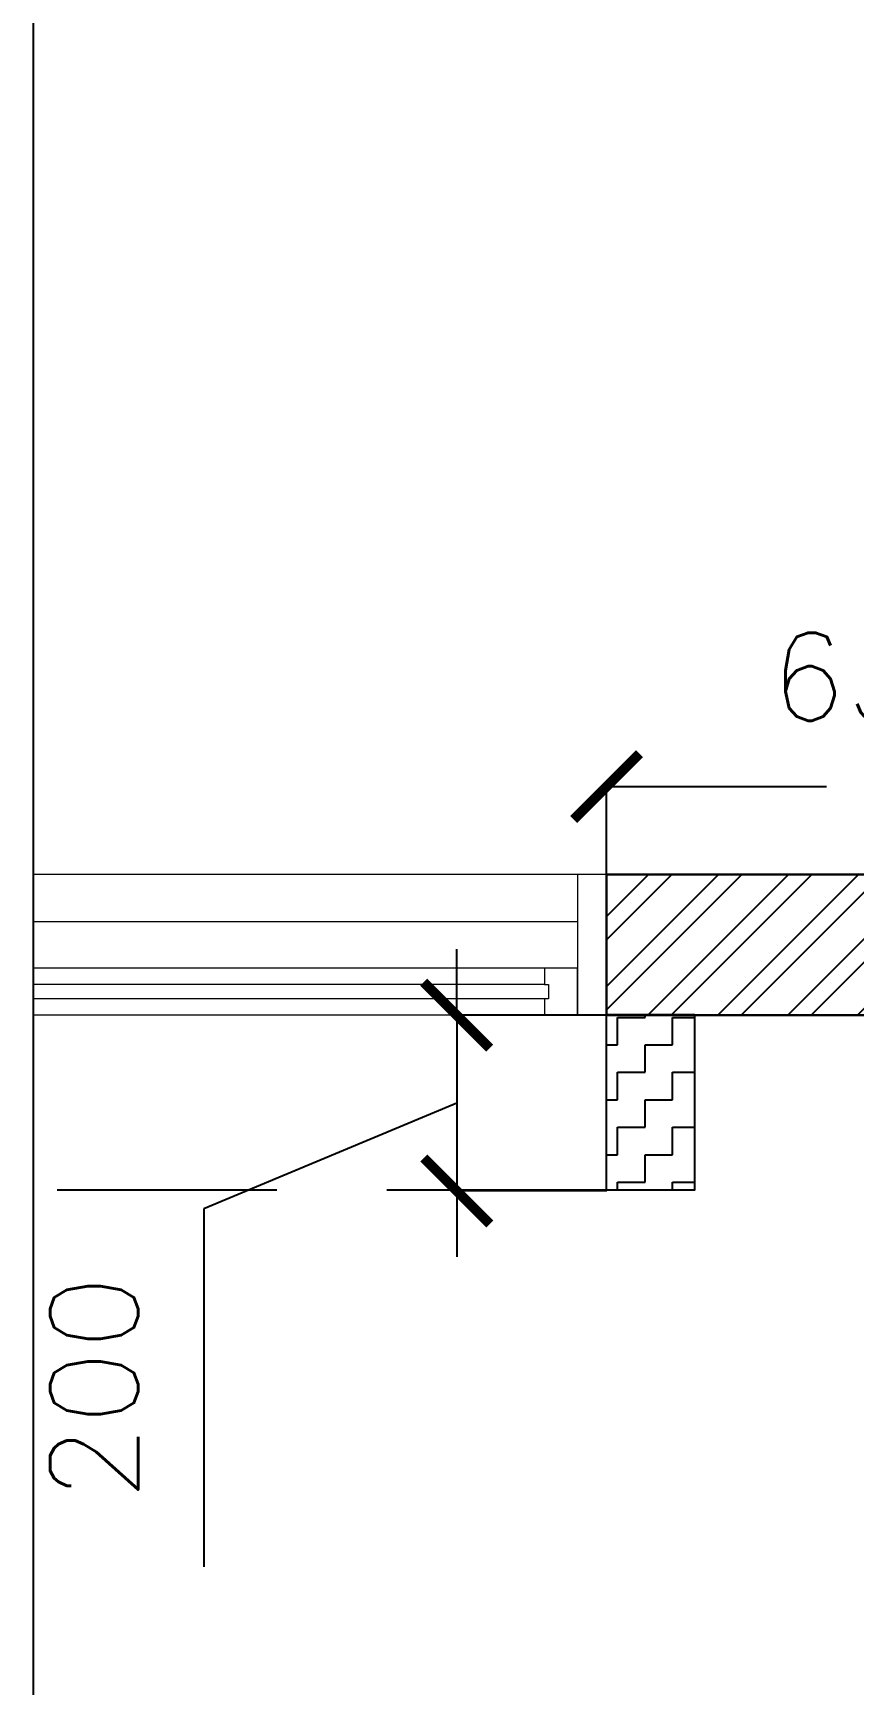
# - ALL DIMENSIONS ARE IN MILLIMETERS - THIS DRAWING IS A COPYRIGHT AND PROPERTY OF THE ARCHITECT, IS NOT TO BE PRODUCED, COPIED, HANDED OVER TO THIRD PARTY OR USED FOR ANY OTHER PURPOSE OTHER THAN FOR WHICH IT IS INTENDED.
# Model space of a CAD drawing. Header units: millimetres. Extents: x 1135099 to 1230264, y -5736945 to -5695799.
# Drawn here: x 1135099 to 1136033, y -5735477 to -5733597 of the extents above; entities that cross this region are included whole.
import ezdxf

# ---------------------------------------------------------------- set-up
doc = ezdxf.new("R2010")
doc.units = ezdxf.units.MM
doc.header["$LTSCALE"] = 1000
doc.header["$MEASUREMENT"] = 0
for name, pattern in [('2BHK-A - FRONT$0$AUDIT_D_120904163729-0', [0]), ('AUDIT_D_120904163729-0', [0]), ('T 10_TYPICAL ELEVATION$0$AUDIT_D_120904163729-0', [0]), ('T 10_TYPICAL ELEVATION$0$HIDDEN', [0.375, 0.25, -0.125]), ('T10(T7 IS SIMILAR BUT MIRROR) - DIMENSION & TEXTING$0$HIDDEN', [0.375, 0.25, -0.125]), ('T8(T9 IS SIMILAR) - TYPICAL FLOOR ELEVATION$0$AUDIT_D_120904163729-0', [0]), ('T8(T9 IS SIMILAR) - TYPICAL FLOOR ELEVATION$0$HIDDEN', [0.375, 0.25, -0.125])]:
    doc.linetypes.add(name, pattern=pattern)
doc.layers.get('0').update_dxf_attribs({"linetype": 'AUDIT_D_120904163729-0'})
for name, color, linetype in [('2BHK-A - FRONT$0$A-HATCH -160', 251, '2BHK-A - FRONT$0$AUDIT_D_120904163729-0'), ('T 10_TYPICAL ELEVATION$0$A-DIM', 1, 'T 10_TYPICAL ELEVATION$0$AUDIT_D_120904163729-0'), ('T10(T7 IS SIMILAR BUT MIRROR) - DIMENSION & TEXTING$0$A-DIMENSIONS', 2, 'T10(T7 IS SIMILAR BUT MIRROR) - DIMENSION & TEXTING$0$HIDDEN'), ('T8(T9 IS SIMILAR) - TYPICAL FLOOR ELEVATION$0$A-WALL HATCH', 252, 'T8(T9 IS SIMILAR) - TYPICAL FLOOR ELEVATION$0$AUDIT_D_120904163729-0'), ('T8(T9 IS SIMILAR) - TYPICAL FLOOR ELEVATION$0$A-WALL-FEATURES', 6, 'T8(T9 IS SIMILAR) - TYPICAL FLOOR ELEVATION$0$AUDIT_D_120904163729-0')]:
    doc.layers.add(name, color=color, linetype=linetype)
doc.layers.add('2BHK-A - FRONT$0$A-WALL- 160', color=6, linetype='Continuous', lineweight=30)
doc.layers.add('2BHK-A - FRONT$0$Window', color=4, linetype='Continuous', lineweight=20)
doc.styles.add('T 10_TYPICAL ELEVATION$0$Romans 1', font='romans.shx', dxfattribs={"height": 100})
doc.styles.add('T10(T7 IS SIMILAR BUT MIRROR) - DIMENSION & TEXTING$0$Romans 1', font='romans.shx', dxfattribs={"height": 100})
doc.dimstyles.new('T 10_TYPICAL ELEVATION$0$ALPINE S', dxfattribs={"dimscale": 0, "dimtxt": 100, "dimasz": 75, "dimexe": 0, "dimexo": 0, "dimgap": 75, "dimtad": 1, "dimdec": 0, "dimzin": 0, "dimdsep": 46, "dimtxsty": 'T 10_TYPICAL ELEVATION$0$Romans 1', "dimblk": 'T 10_TYPICAL ELEVATION$0$_ArchTick', "dimcen": 0.09, "dimclrd": 256, "dimclre": 256, "dimclrt": 7, "dimadec": 0, "dimazin": 0, "dimtfac": 1, "dimtdec": 0, "dimtofl": 0, "dimtmove": 1, "dimatfit": 0, "dimldrblk": 'T 10_TYPICAL ELEVATION$0$_Open90', "dimfxl": 1, "dimtolj": 1, "dimtzin": 0, "dimarcsym": 0})
doc.dimstyles.new('T10(T7 IS SIMILAR BUT MIRROR) - DIMENSION & TEXTING$0$ALPINE S', dxfattribs={"dimscale": 0, "dimtxt": 100, "dimasz": 75, "dimexe": 0, "dimexo": 0, "dimgap": 75, "dimtad": 1, "dimdec": 0, "dimzin": 0, "dimdsep": 46, "dimtxsty": 'T10(T7 IS SIMILAR BUT MIRROR) - DIMENSION & TEXTING$0$Romans 1', "dimblk": 'T10(T7 IS SIMILAR BUT MIRROR) - DIMENSION & TEXTING$0$_ArchTick', "dimcen": 0.09, "dimclrd": 256, "dimclre": 256, "dimclrt": 7, "dimadec": 0, "dimazin": 0, "dimtfac": 1, "dimtdec": 0, "dimtofl": 0, "dimtmove": 1, "dimatfit": 0, "dimldrblk": 'T10(T7 IS SIMILAR BUT MIRROR) - DIMENSION & TEXTING$0$_Open90', "dimfxl": 1, "dimtolj": 1, "dimtzin": 0, "dimarcsym": 0})

# ---------------------------------------------------------------- blocks, each defined once
blk = doc.blocks.new('T 10_TYPICAL ELEVATION$0$_ArchTick')
at = {"color": 0, "linetype": 'ByBlock', "const_width": 0.15}
blk.add_lwpolyline([(-0.5, -0.5), (0.5, 0.5)], dxfattribs=at)
blk = doc.blocks.new('*D104')
at = {"layer": 'T 10_TYPICAL ELEVATION$0$A-DIM', "lineweight": -2, "transparency": 16777216}
for p, q in [((1135581.3, -5734714.6), (1135581.3, -5734639.6)), ((1135581.3, -5734714.6), (1135581.3, -5734914.6)), ((1135581.3, -5734814.6), (1135293.8, -5734935)), ((1135581.3, -5734914.6), (1135581.3, -5734989.6)), ((1135293.8, -5734935), (1135293.8, -5735342.1))]:
    blk.add_line(p, q, dxfattribs=at)
at = {"layer": 'T 10_TYPICAL ELEVATION$0$A-DIM', "linetype": 'T 10_TYPICAL ELEVATION$0$HIDDEN', "lineweight": -2, "transparency": 16777216}
for p, q in [((1135751.9, -5734714.6), (1135581.3, -5734714.6)), ((1135751.9, -5734914.6), (1135581.3, -5734914.6))]:
    blk.add_line(p, q, dxfattribs=at)
at = {"layer": 'T 10_TYPICAL ELEVATION$0$A-DIM', "linetype": 'ByBlock', "lineweight": -2, "transparency": 16777216, "xscale": 75, "yscale": 75, "zscale": 75}
for p, rotation in [((1135581.3, -5734714.6), 270), ((1135581.3, -5734914.6), 90)]:
    blk.add_blockref('T 10_TYPICAL ELEVATION$0$_ArchTick', p, dxfattribs=dict(at, rotation=rotation))
at = {"layer": 'T 10_TYPICAL ELEVATION$0$A-DIM', "color": 7, "linetype": 'ByBlock', "transparency": 16777216, "insert": (1135168.8, -5735138.5), "char_height": 100, "attachment_point": 5, "rotation": 90, "style": 'T 10_TYPICAL ELEVATION$0$Romans 1'}
blk.add_mtext('\\A1;200', dxfattribs=at)
blk = doc.blocks.new('T 10_TYPICAL ELEVATION$0$_Open90')
at = {"color": 0, "linetype": 'ByBlock', "lineweight": -2}
for p, q in [((-0.5, 0.5), (0, 0)), ((0, 0), (-1, 0)), ((0, 0), (-0.5, -0.5))]:
    blk.add_line(p, q, dxfattribs=at)
blk = doc.blocks.new('T10(T7 IS SIMILAR BUT MIRROR) - DIMENSION & TEXTING$0$_ArchTick')
at = {"color": 0, "linetype": 'ByBlock', "const_width": 0.15}
blk.add_lwpolyline([(-0.5, -0.5), (0.5, 0.5)], dxfattribs=at)
blk = doc.blocks.new('*D74')
at = {"layer": 'T10(T7 IS SIMILAR BUT MIRROR) - DIMENSION & TEXTING$0$A-DIMENSIONS', "linetype": 'T10(T7 IS SIMILAR BUT MIRROR) - DIMENSION & TEXTING$0$HIDDEN', "lineweight": -2, "transparency": 16777216}
for p, q in [((1135751.7, -5734553.7), (1135751.7, -5734454.7)), ((1136381.3, -5734553.7), (1136381.3, -5734454.7))]:
    blk.add_line(p, q, dxfattribs=at)
at = {"layer": 'T10(T7 IS SIMILAR BUT MIRROR) - DIMENSION & TEXTING$0$A-DIMENSIONS', "lineweight": -2, "transparency": 16777216}
blk.add_line((1135751.7, -5734454.7), (1136381.3, -5734454.7), dxfattribs=at)
at = {"layer": 'T10(T7 IS SIMILAR BUT MIRROR) - DIMENSION & TEXTING$0$A-DIMENSIONS', "linetype": 'ByBlock', "lineweight": -2, "transparency": 16777216, "xscale": 75, "yscale": 75, "zscale": 75, "rotation": 180}
blk.add_blockref('T10(T7 IS SIMILAR BUT MIRROR) - DIMENSION & TEXTING$0$_ArchTick', (1135751.7, -5734454.7), dxfattribs=at)
at = {"layer": 'T10(T7 IS SIMILAR BUT MIRROR) - DIMENSION & TEXTING$0$A-DIMENSIONS', "linetype": 'ByBlock', "lineweight": -2, "transparency": 16777216, "xscale": 75, "yscale": 75, "zscale": 75}
blk.add_blockref('T10(T7 IS SIMILAR BUT MIRROR) - DIMENSION & TEXTING$0$_ArchTick', (1136381.3, -5734454.7), dxfattribs=at)
at = {"layer": 'T10(T7 IS SIMILAR BUT MIRROR) - DIMENSION & TEXTING$0$A-DIMENSIONS', "color": 7, "linetype": 'ByBlock', "transparency": 16777216, "insert": (1136066.5, -5734329.7), "char_height": 100, "attachment_point": 5, "style": 'T10(T7 IS SIMILAR BUT MIRROR) - DIMENSION & TEXTING$0$Romans 1'}
blk.add_mtext('\\A1;630', dxfattribs=at)
blk = doc.blocks.new('T10(T7 IS SIMILAR BUT MIRROR) - DIMENSION & TEXTING$0$_Open90')
at = {"color": 0, "linetype": 'ByBlock', "lineweight": -2}
for p, q in [((-0.5, 0.5), (0, 0)), ((0, 0), (-1, 0)), ((0, 0), (-0.5, -0.5))]:
    blk.add_line(p, q, dxfattribs=at)

msp = doc.modelspace()

# ---------------------------------------------------------------- hatches: boundary and pattern name
at = {"layer": '2BHK-A - FRONT$0$A-HATCH -160', "linetype": 'ByBlock'}
h = msp.add_hatch(dxfattribs=at)
h.set_pattern_fill('ANSI32', color=256, scale=150)
h.set_pattern_definition([(45, (-11618.14, -6030.594), (-39.77475644, 39.77475644), []), (45, (-11591.62, -6030.594), (-39.77475644, 39.77475644), [])])
h.paths.add_polyline_path([(1135751.7, -5734714.3), (1136381.3, -5734714.3), (1136381.3, -5734554.3), (1135751.7, -5734554.3)])
at = {"layer": 'T8(T9 IS SIMILAR) - TYPICAL FLOOR ELEVATION$0$A-WALL HATCH', "linetype": 'ByBlock'}
h = msp.add_hatch(dxfattribs=at)
h.set_pattern_fill('ZIGZAG', color=256, scale=250)
h.set_pattern_definition([(0, (-66110.917, -6029.69), (31.25, 31.25), [31.25, -31.25]), (90, (-66079.667, -6029.69), (-31.25, 31.25), [31.25, -31.25])])
h.paths.add_polyline_path([(1135751.7, -5734913.7), (1135751.7, -5734713.7), (1135851.7, -5734713.7), (1135851.7, -5734913.7)])

# ---------------------------------------------------------------- linework, layer by layer
at = {"linetype": 'ByBlock'}
msp.add_lwpolyline([(1145416.7, -5732657.4), (1135099.4, -5732657.4), (1135099.4, -5736945.2), (1145416.7, -5736945.2)], close=True, dxfattribs=at)
at = {"layer": '2BHK-A - FRONT$0$A-WALL- 160', "linetype": 'ByBlock'}
for p, q in [((1135751.7, -5734554.6), (1136381.3, -5734554.6)), ((1135751.7, -5734554.6), (1135751.7, -5734714.6)), ((1135751.7, -5734714.6), (1136581.3, -5734714.6))]:
    msp.add_line(p, q, dxfattribs=at)
at = {"layer": '2BHK-A - FRONT$0$Window', "color": 1, "lineweight": 13}
for p, q in [((1135718.7, -5734554.6), (1135099.4, -5734554.6)), ((1135099.4, -5734608), (1135718.7, -5734608)), ((1135681.2, -5734661.3), (1135099.4, -5734661.3)), ((1135681.2, -5734714.6), (1135099.4, -5734714.6))]:
    msp.add_line(p, q, dxfattribs=at)
at = {"layer": '2BHK-A - FRONT$0$Window', "color": 5, "lineweight": 13}
for p, q in [((1135681.2, -5734679.9), (1135099.4, -5734679.9)), ((1135681.2, -5734696), (1135099.4, -5734696))]:
    msp.add_line(p, q, dxfattribs=at)
at = {"layer": '2BHK-A - FRONT$0$Window', "color": 4, "lineweight": 13}
for points in [[(1135751.7, -5734554.6), (1135718.7, -5734554.6), (1135718.7, -5734714.6), (1135751.7, -5734714.6)], [(1135681.2, -5734696), (1135681.2, -5734714.6), (1135718.7, -5734714.6), (1135718.7, -5734661.3), (1135681.2, -5734661.3), (1135681.2, -5734679.9), (1135685.7, -5734679.9), (1135685.7, -5734696)]]:
    msp.add_lwpolyline(points, close=True, dxfattribs=at)
at = {"layer": 'T8(T9 IS SIMILAR) - TYPICAL FLOOR ELEVATION$0$A-WALL-FEATURES', "color": 8, "linetype": 'T8(T9 IS SIMILAR) - TYPICAL FLOOR ELEVATION$0$HIDDEN'}
msp.add_line((1135751.7, -5734913.7), (1135099.4, -5734913.7), dxfattribs=at)
at = {"layer": 'T8(T9 IS SIMILAR) - TYPICAL FLOOR ELEVATION$0$A-WALL-FEATURES', "linetype": 'ByBlock'}
msp.add_lwpolyline([(1135751.7, -5734913.7), (1135751.7, -5734713.7), (1135851.7, -5734713.7), (1135851.7, -5734913.7)], close=True, dxfattribs=at)

# ---------------------------------------------------------------- dimensions: what is measured, and where the dimension line sits
at = {"layer": 'T 10_TYPICAL ELEVATION$0$A-DIM', "linetype": 'ByBlock'}
dim = msp.add_linear_dim(base=(1135581.3, -5734914.6, 0.7), p1=(1135751.9, -5734714.6, 0.7), p2=(1135751.9, -5734914.6, 0.7), angle=90, dimstyle='T 10_TYPICAL ELEVATION$0$ALPINE S', override={"dimscale": 1, "dimfxl": 5, "dimarcsym": 1}, dxfattribs=at)
dim.commit()
dim.dimension.update_dxf_attribs({"geometry": '*D104', "text_midpoint": (1135293.8, -5735010, 0.7), "dimtype": 160})
at = {"layer": 'T10(T7 IS SIMILAR BUT MIRROR) - DIMENSION & TEXTING$0$A-DIMENSIONS', "linetype": 'ByBlock'}
dim = msp.add_linear_dim(base=(1136381.3, -5734454.7), p1=(1135751.7, -5734553.7), p2=(1136381.3, -5734553.7), dimstyle='T10(T7 IS SIMILAR BUT MIRROR) - DIMENSION & TEXTING$0$ALPINE S', override={"dimscale": 1, "dimfxl": 5, "dimarcsym": 1}, dxfattribs=at)
dim.commit()
dim.dimension.update_dxf_attribs({"geometry": '*D74', "text_midpoint": (1136066.5, -5734329.7)})

doc.saveas('drawing.dxf')
